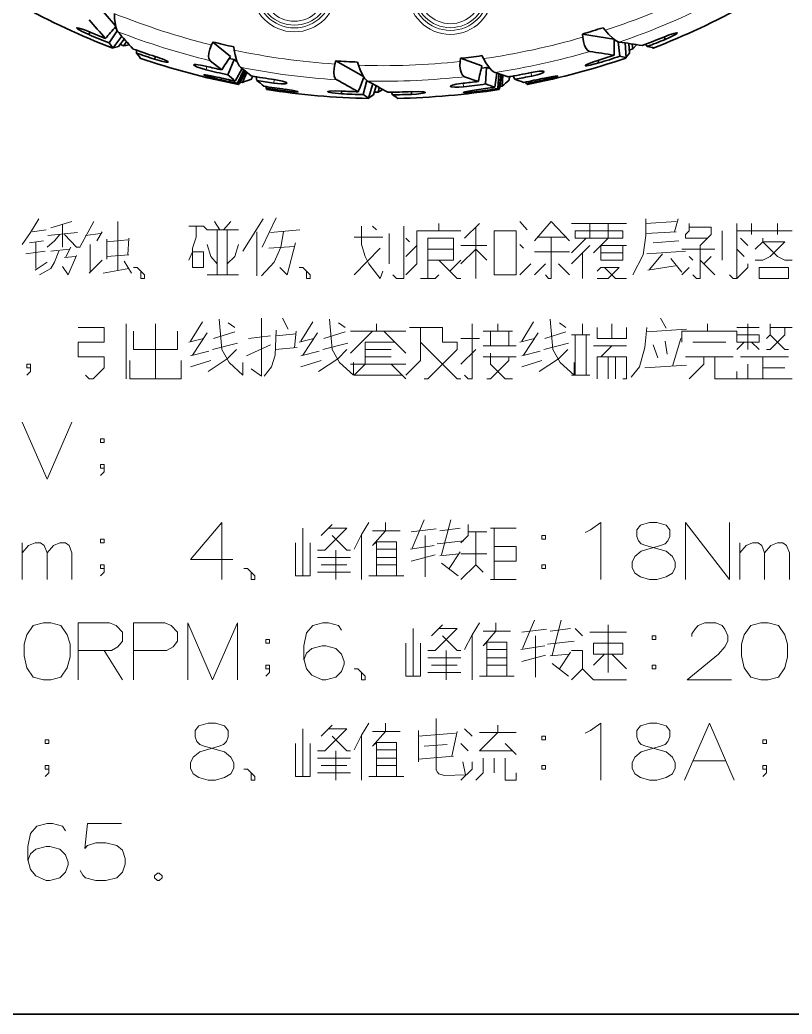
# Model space of a CAD drawing. Extents: x 2 to 295, y 3 to 209.
# Drawn here: x 41.5 to 92.9, y 5.1 to 71.3 of the extents above; entities that cross this region are included whole.
import ezdxf

# ---------------------------------------------------------------- set-up
doc = ezdxf.new("R2010")
doc.units = 0

msp = doc.modelspace()

# ---------------------------------------------------------------- linework, layer by layer
at = {"color": 7, "lineweight": 35, "ltscale": 0.05269}
for p, q in [((46.476, 72.5), (47.856, 70.907)), ((78.968, 70.362), (81.049, 70.029)), ((62.534, 68.567), (64.375, 67.542))]:
    msp.add_line(p, q, dxfattribs=at)
at = {"color": 7, "lineweight": 35, "ltscale": 0.004472}
for p, q in [((46.149, 70.488), (46.079, 70.324)), ((62.914, 66.564), (62.905, 66.385))]:
    msp.add_line(p, q, dxfattribs=at)
at = {"color": 7, "lineweight": 35, "ltscale": 0.024248}
msp.add_line((47.969, 70.574), (47.422, 69.772), dxfattribs=at)
at = {"color": 7, "lineweight": 35, "ltscale": 0.024953}
for p, q in [((47.68, 69.416), (48.268, 70.223)), ((81.873, 68.774), (81.805, 69.77)), ((56.054, 67.003), (56.493, 67.9)), ((73.415, 66.677), (73.52, 67.669)), ((64.72, 66.081), (64.997, 67.04))]:
    msp.add_line(p, q, dxfattribs=at)
at = {"color": 7, "lineweight": 35, "ltscale": 0.002702}
for p, q in [((47.798, 70.78), (47.899, 70.74)), ((81.087, 69.894), (81.19, 69.929)), ((64.365, 67.402), (64.473, 67.399))]:
    msp.add_line(p, q, dxfattribs=at)
at = {"color": 7, "lineweight": 35, "ltscale": 0.005358}
for p, q in [((78.985, 70.149), (78.968, 70.362)), ((54.241, 69.638), (54.333, 69.831)), ((62.477, 68.36), (62.534, 68.567)), ((70.809, 68.532), (70.83, 68.746))]:
    msp.add_line(p, q, dxfattribs=at)
at = {"color": 7, "lineweight": 35, "ltscale": 0.005588}
for p, q in [((80.342, 70.785), (80.48, 70.609)), ((55.734, 69.51), (55.766, 69.289)), ((72.256, 68.923), (72.361, 68.726))]:
    msp.add_line(p, q, dxfattribs=at)
at = {"color": 7, "lineweight": 35, "ltscale": 0.008937}
for p, q in [((48.053, 69.524), (47.704, 69.448)), ((82.09, 69.096), (81.871, 68.813)), ((65.033, 66.309), (64.731, 66.118))]:
    msp.add_line(p, q, dxfattribs=at)
at = {"color": 7, "lineweight": 35, "ltscale": 0.015893}
for p, q in [((48.053, 69.524), (48.44, 70.028)), ((82.09, 69.096), (82.063, 69.731)), ((65.033, 66.309), (65.225, 66.915))]:
    msp.add_line(p, q, dxfattribs=at)
at = {"color": 7, "lineweight": 35, "ltscale": 0.006356}
for p, q in [((48.406, 69.584), (48.168, 69.673)), ((82.321, 69.369), (82.081, 69.284)), ((65.344, 66.486), (65.09, 66.488))]:
    msp.add_line(p, q, dxfattribs=at)
at = {"color": 7, "lineweight": 35, "ltscale": 0.008278}
for p, q in [((48.587, 69.861), (48.406, 69.584)), ((82.281, 69.697), (82.321, 69.369)), ((65.419, 66.809), (65.344, 66.486))]:
    msp.add_line(p, q, dxfattribs=at)
at = {"color": 7, "lineweight": 35, "ltscale": 0.00942}
for p, q in [((48.778, 69.643), (48.406, 69.584)), ((65.674, 66.669), (65.344, 66.486))]:
    msp.add_line(p, q, dxfattribs=at)
at = {"color": 7, "lineweight": 35, "ltscale": 0.038008}
for p, q in [((54.333, 69.831), (55.514, 68.874)), ((70.83, 68.746), (72.267, 68.25))]:
    msp.add_line(p, q, dxfattribs=at)
at = {"color": 7, "lineweight": 35, "ltscale": 0.024247}
for p, q in [((81.35, 69.846), (81.447, 68.881)), ((64.595, 67.267), (64.356, 66.327))]:
    msp.add_line(p, q, dxfattribs=at)
at = {"color": 7, "lineweight": 35, "ltscale": 0.009419}
msp.add_line((82.568, 69.653), (82.321, 69.369), dxfattribs=at)
at = {"color": 7, "lineweight": 35, "ltscale": 0.004674}
for p, q in [((83.284, 69.535), (83.17, 69.684)), ((49.251, 69.093), (49.259, 69.279))]:
    msp.add_line(p, q, dxfattribs=at)
at = {"color": 7, "lineweight": 35, "ltscale": 0.004467}
for p, q in [((84.467, 70), (84.4, 70.165)), ((67.576, 66.345), (67.57, 66.524))]:
    msp.add_line(p, q, dxfattribs=at)
at = {"color": 7, "lineweight": 35, "ltscale": 1.62125e-05}
msp.add_line((47.668, 69.416), (47.669, 69.416), dxfattribs=at)
at = {"color": 7, "lineweight": 35, "ltscale": 0.004468}
msp.add_line((50.455, 68.688), (50.51, 68.858), dxfattribs=at)
at = {"color": 7, "lineweight": 35, "ltscale": 0.000994098}
msp.add_line((83.64, 69.458), (83.664, 69.426), dxfattribs=at)
at = {"color": 7, "lineweight": 13, "ltscale": 0.000826157}
msp.add_line((83.656, 69.453), (83.675, 69.426), dxfattribs=at)
at = {"color": 7, "lineweight": 35, "ltscale": 1.73233e-05}
msp.add_line((83.676, 69.426), (83.675, 69.426), dxfattribs=at)
at = {"color": 7, "lineweight": 35, "ltscale": 0.000994195}
msp.add_line((49.474, 68.805), (49.471, 68.765), dxfattribs=at)
at = {"color": 7, "lineweight": 13, "ltscale": 0.000826326}
msp.add_line((49.482, 68.79), (49.48, 68.757), dxfattribs=at)
at = {"color": 7, "lineweight": 35, "ltscale": 1.71301e-05}
msp.add_line((49.481, 68.757), (49.48, 68.757), dxfattribs=at)
at = {"color": 7, "lineweight": 35, "ltscale": 2.4711e-05}
msp.add_line((51.355, 68.496), (51.355, 68.495), dxfattribs=at)
at = {"color": 7, "lineweight": 13, "ltscale": 0.005854}
for p, q in [((53.947, 68.206), (53.892, 67.978)), ((75.582, 67.564), (75.535, 67.793)), ((58.394, 67.095), (58.429, 67.327)), ((71.023, 67.086), (71.049, 66.854))]:
    msp.add_line(p, q, dxfattribs=at)
at = {"color": 7, "lineweight": 35, "ltscale": 0.024304}
for p, q in [((54.927, 67.977), (54.17, 68.588)), ((72.022, 67.206), (71.102, 67.521))]:
    msp.add_line(p, q, dxfattribs=at)
at = {"color": 7, "lineweight": 35, "ltscale": 0.027697}
for p, q in [((55.769, 68.666), (55.329, 67.649)), ((72.578, 68.142), (72.512, 67.036))]:
    msp.add_line(p, q, dxfattribs=at)
at = {"color": 7, "lineweight": 35, "ltscale": 0.008767}
for p, q in [((55.426, 68.739), (55.769, 68.666)), ((72.231, 68.093), (72.578, 68.142))]:
    msp.add_line(p, q, dxfattribs=at)
at = {"color": 7, "lineweight": 35, "ltscale": 0.006423}
for p, q in [((55.769, 68.666), (55.968, 68.502)), ((72.578, 68.142), (72.82, 68.056))]:
    msp.add_line(p, q, dxfattribs=at)
at = {"color": 7, "lineweight": 35, "ltscale": 0.005589}
msp.add_line((63.969, 68.494), (64.039, 68.282), dxfattribs=at)
at = {"color": 7, "lineweight": 35, "ltscale": 0.004473}
msp.add_line((80.011, 68.61), (80.063, 68.439), dxfattribs=at)
at = {"color": 7, "lineweight": 35, "ltscale": 1.61934e-05}
msp.add_line((81.864, 68.766), (81.865, 68.766), dxfattribs=at)
at = {"color": 7, "lineweight": 35, "ltscale": 0.023772}
for p, q in [((55.827, 67.232), (56.284, 68.067)), ((73.123, 66.815), (73.266, 67.755))]:
    msp.add_line(p, q, dxfattribs=at)
at = {"color": 7, "lineweight": 35, "ltscale": 0.024444}
for p, q in [((56.397, 67.977), (55.985, 67.09)), ((73.403, 67.709), (73.32, 66.735))]:
    msp.add_line(p, q, dxfattribs=at)
at = {"color": 7, "lineweight": 35, "ltscale": 0.02259}
for p, q in [((56.123, 67.063), (56.531, 67.869)), ((73.458, 66.757), (73.567, 67.654))]:
    msp.add_line(p, q, dxfattribs=at)
at = {"color": 7, "lineweight": 35, "ltscale": 0.022655}
for p, q in [((56.185, 68.145), (56.894, 67.58)), ((73.147, 67.795), (74.006, 67.506))]:
    msp.add_line(p, q, dxfattribs=at)
at = {"color": 7, "lineweight": 35, "ltscale": 0.018344}
for p, q in [((56.611, 67.805), (56.307, 67.138)), ((73.664, 67.621), (73.606, 66.89))]:
    msp.add_line(p, q, dxfattribs=at)
at = {"color": 7, "lineweight": 35, "ltscale": 0.006103}
for p, q in [((56.886, 67.345), (57.002, 67.56)), ((74.079, 67.283), (74.114, 67.524))]:
    msp.add_line(p, q, dxfattribs=at)
at = {"color": 7, "lineweight": 35, "ltscale": 0.005958}
for p, q in [((57.236, 67.518), (57.001, 67.559)), ((74.349, 67.565), (74.114, 67.524))]:
    msp.add_line(p, q, dxfattribs=at)
at = {"color": 7, "lineweight": 35, "ltscale": 0.006162}
for p, q in [((74.465, 67.349), (74.348, 67.566)), ((57.271, 67.275), (57.236, 67.519))]:
    msp.add_line(p, q, dxfattribs=at)
at = {"color": 7, "lineweight": 13, "ltscale": 0.002726}
for p, q in [((54.627, 67.489), (54.603, 67.383)), ((76.452, 67.324), (76.428, 67.43)), ((71.907, 66.646), (71.921, 66.538))]:
    msp.add_line(p, q, dxfattribs=at)
at = {"color": 7, "lineweight": 35, "ltscale": 1.67206e-05}
msp.add_line((56.042, 67.001), (56.043, 67.001), dxfattribs=at)
at = {"color": 7, "lineweight": 35, "ltscale": 0.001423}
for p, q in [((56.123, 67.063), (56.072, 67.038)), ((73.458, 66.757), (73.419, 66.716))]:
    msp.add_line(p, q, dxfattribs=at)
at = {"color": 7, "lineweight": 35, "ltscale": 0.003389}
for p, q in [((56.307, 67.138), (56.174, 67.163)), ((73.606, 66.89), (73.472, 66.868))]:
    msp.add_line(p, q, dxfattribs=at)
at = {"color": 7, "lineweight": 35, "ltscale": 0.002834}
for p, q in [((75.224, 67.068), (75.172, 67.169)), ((57.888, 66.752), (57.875, 66.864))]:
    msp.add_line(p, q, dxfattribs=at)
at = {"color": 7, "lineweight": 35, "ltscale": 0.000997619}
msp.add_line((75.273, 67.044), (75.291, 67.008), dxfattribs=at)
at = {"color": 7, "lineweight": 13, "ltscale": 0.000827095}
msp.add_line((75.288, 67.036), (75.303, 67.006), dxfattribs=at)
at = {"color": 7, "lineweight": 35, "ltscale": 1.72475e-05}
msp.add_line((75.303, 67.006), (75.303, 67.006), dxfattribs=at)
at = {"color": 7, "lineweight": 35, "ltscale": 0.000997354}
msp.add_line((57.927, 66.712), (57.931, 66.673), dxfattribs=at)
at = {"color": 7, "lineweight": 13, "ltscale": 0.000827055}
msp.add_line((57.938, 66.699), (57.941, 66.667), dxfattribs=at)
at = {"color": 7, "lineweight": 35, "ltscale": 1.71537e-05}
msp.add_line((57.942, 66.666), (57.941, 66.667), dxfattribs=at)
at = {"color": 7, "lineweight": 35, "ltscale": 0.002726}
msp.add_line((59.13, 66.572), (59.144, 66.68), dxfattribs=at)
at = {"color": 7, "lineweight": 35, "ltscale": 0.004673}
msp.add_line((66.306, 66.313), (66.25, 66.492), dxfattribs=at)
at = {"color": 7, "lineweight": 35, "ltscale": 1.68074e-05}
msp.add_line((73.404, 66.671), (73.405, 66.671), dxfattribs=at)
at = {"color": 7, "lineweight": 35, "ltscale": 1.62841e-05}
msp.add_line((64.709, 66.076), (64.709, 66.076), dxfattribs=at)
at = {"color": 7, "lineweight": 35, "ltscale": 0.000994087}
msp.add_line((66.615, 66.119), (66.626, 66.081), dxfattribs=at)
at = {"color": 7, "lineweight": 13, "ltscale": 0.000826384}
msp.add_line((66.627, 66.109), (66.637, 66.077), dxfattribs=at)
at = {"color": 7, "lineweight": 35, "ltscale": 1.71704e-05}
msp.add_line((66.637, 66.077), (66.637, 66.077), dxfattribs=at)
at = {"color": 7, "lineweight": 35}
msp.add_line((6.126, 5.1), (112.1, 5.1), dxfattribs=at)
for points in [[(48.008, 70.518), (47.942, 70.626), (47.887, 70.781), (47.844, 70.968), (47.796, 71.392), (47.793, 71.718)], [(46.079, 70.324), (45.639, 70.527), (45.392, 70.663), (45.314, 70.715), (45.278, 70.748), (45.269, 70.76), (45.267, 70.767), (45.269, 70.773)], [(45.269, 70.773), (45.274, 70.777), (45.291, 70.78), (45.403, 70.763), (45.787, 70.635), (46.123, 70.499)], [(81.416, 69.828), (81.296, 69.869), (81.154, 69.952), (81.001, 70.068), (80.692, 70.361), (80.48, 70.609)], [(84.388, 70.161), (84.745, 70.298), (85.047, 70.397), (85.223, 70.437), (85.268, 70.437), (85.277, 70.434), (85.28, 70.431)], [(85.28, 70.431), (85.282, 70.426), (85.281, 70.421), (85.274, 70.41), (85.252, 70.389), (85.166, 70.33), (84.764, 70.127), (84.467, 70)], [(47.681, 69.416), (47.681, 69.418), (47.681, 69.425), (47.659, 69.466), (47.422, 69.772)], [(54.241, 69.638), (54.132, 69.364), (54.069, 69.098), (54.058, 68.867), (54.081, 68.732), (54.131, 68.629), (54.17, 68.588)], [(78.985, 70.149), (79.028, 69.857), (79.106, 69.595), (79.212, 69.389), (79.3, 69.284), (79.394, 69.221), (79.449, 69.204)], [(83.284, 69.535), (83.629, 69.462), (83.674, 69.444), (83.682, 69.44), (83.684, 69.437)], [(49.251, 69.093), (49.468, 68.814), (49.491, 68.772), (49.494, 68.764), (49.494, 68.761)], [(56.185, 68.145), (56.102, 68.24), (56.021, 68.383), (55.946, 68.56), (55.825, 68.968), (55.766, 69.289)], [(81.874, 68.774), (81.873, 68.776), (81.868, 68.781), (81.825, 68.799), (81.447, 68.881)], [(83.684, 69.437), (83.685, 69.435), (83.685, 69.433), (83.684, 69.431), (83.682, 69.429), (83.676, 69.426)], [(51.355, 68.495), (51.353, 68.49), (51.349, 68.488), (51.338, 68.484), (51.309, 68.481), (51.216, 68.49), (50.924, 68.552), (50.455, 68.688)], [(51.107, 68.64), (51.285, 68.555), (51.335, 68.523), (51.353, 68.504), (51.355, 68.496)], [(53.892, 67.978), (53.529, 68.079), (53.242, 68.184), (53.107, 68.257), (53.079, 68.286), (53.075, 68.295), (53.077, 68.306)], [(53.077, 68.306), (53.083, 68.312), (53.103, 68.322), (53.236, 68.329), (53.642, 68.273), (53.932, 68.209)], [(62.477, 68.36), (62.417, 68.071), (62.401, 67.798), (62.43, 67.569), (62.477, 67.44), (62.543, 67.348), (62.59, 67.314)], [(64.651, 67.228), (64.552, 67.307), (64.447, 67.433), (64.343, 67.595), (64.153, 67.976), (64.039, 68.282)], [(70.809, 68.532), (70.801, 68.237), (70.832, 67.966), (70.901, 67.745), (70.969, 67.626), (71.051, 67.547), (71.102, 67.521)], [(73.147, 67.795), (73.036, 67.855), (72.911, 67.962), (72.78, 68.102), (72.527, 68.445), (72.361, 68.726)], [(79.154, 68.264), (79.155, 68.269), (79.166, 68.283), (79.262, 68.341), (79.639, 68.49), (79.984, 68.602)], [(80.063, 68.439), (79.472, 68.285), (79.249, 68.249), (79.184, 68.248), (79.163, 68.253), (79.157, 68.257), (79.155, 68.26), (79.154, 68.264)], [(53.748, 67.636), (53.749, 67.637), (53.751, 67.639), (53.764, 67.642), (53.859, 67.636), (54.235, 67.573), (54.622, 67.491)], [(54.603, 67.383), (54.032, 67.528), (53.826, 67.593), (53.769, 67.617), (53.753, 67.627), (53.749, 67.631), (53.748, 67.634), (53.748, 67.636)], [(75.541, 67.795), (76.085, 67.879), (76.297, 67.887), (76.363, 67.879), (76.395, 67.867), (76.402, 67.858)], [(76.402, 67.858), (76.404, 67.847), (76.399, 67.837), (76.383, 67.819), (76.315, 67.779), (76.159, 67.716), (75.944, 67.65), (75.582, 67.564)], [(76.433, 67.431), (76.995, 67.543), (77.274, 67.578), (77.302, 67.576), (77.306, 67.574), (77.308, 67.572)], [(77.308, 67.572), (77.308, 67.571), (77.308, 67.569), (77.306, 67.567), (77.299, 67.561), (77.203, 67.52), (76.939, 67.442), (76.452, 67.324)], [(56.055, 67.003), (56.055, 67.004), (56.055, 67.007), (56.054, 67.01), (56.05, 67.018), (55.985, 67.09)], [(59.266, 67.091), (59.264, 67.08), (59.256, 67.072), (59.234, 67.061), (59.158, 67.047), (58.892, 67.044), (58.394, 67.095)], [(58.435, 67.326), (58.975, 67.219), (59.177, 67.154), (59.236, 67.124), (59.262, 67.102), (59.266, 67.091)], [(70.171, 66.883), (70.174, 66.89), (70.19, 66.907), (70.313, 66.959), (70.547, 67.016), (71.008, 67.085)], [(71.049, 66.854), (70.738, 66.828), (70.467, 66.821), (70.254, 66.838), (70.195, 66.855), (70.177, 66.866), (70.173, 66.873), (70.171, 66.883)], [(75.224, 67.068), (75.299, 67.029), (75.31, 67.02), (75.313, 67.016)], [(75.313, 67.016), (75.313, 67.013), (75.313, 67.012), (75.311, 67.009), (75.309, 67.008), (75.303, 67.006)], [(57.888, 66.752), (57.946, 66.689), (57.953, 66.677), (57.954, 66.672)], [(60.019, 66.513), (60.019, 66.511), (60.018, 66.51), (60.015, 66.508), (60.006, 66.505), (59.901, 66.5), (59.497, 66.529), (59.13, 66.572)], [(59.149, 66.68), (59.715, 66.593), (59.989, 66.53), (60.015, 66.518), (60.018, 66.515), (60.019, 66.513)], [(61.99, 66.531), (61.994, 66.536), (62.009, 66.545), (62.12, 66.567), (62.525, 66.578), (62.886, 66.566)], [(62.905, 66.385), (62.295, 66.443), (62.074, 66.485), (62.013, 66.507), (61.996, 66.518), (61.991, 66.523), (61.99, 66.527), (61.99, 66.531)], [(64.72, 66.08), (64.721, 66.083), (64.718, 66.089), (64.683, 66.12), (64.356, 66.327)], [(66.306, 66.313), (66.606, 66.126), (66.642, 66.095), (66.647, 66.088), (66.648, 66.085)], [(67.558, 66.523), (68.027, 66.529), (68.309, 66.516), (68.406, 66.504), (68.477, 66.484), (68.486, 66.477), (68.488, 66.473)], [(68.488, 66.473), (68.488, 66.467), (68.486, 66.463), (68.476, 66.455), (68.447, 66.442), (68.347, 66.417), (67.9, 66.364), (67.576, 66.345)], [(71.031, 66.483), (71.031, 66.484), (71.032, 66.486), (71.043, 66.493), (71.135, 66.521), (71.51, 66.59), (71.902, 66.645)], [(71.921, 66.538), (71.335, 66.478), (71.118, 66.469), (71.057, 66.472), (71.038, 66.476), (71.033, 66.479), (71.031, 66.481), (71.031, 66.483)], [(73.415, 66.677), (73.415, 66.678), (73.414, 66.68), (73.412, 66.683), (73.405, 66.69), (73.319, 66.735)], [(66.648, 66.085), (66.649, 66.082), (66.648, 66.08), (66.646, 66.078), (66.644, 66.078), (66.637, 66.077)]]:
    msp.add_lwpolyline(points, dxfattribs=at)
at = {"color": 7, "lineweight": 13}
for points in [[(42.738, 58.059), (42.187, 57.14), (41.635, 56.343)], [(44.945, 57.876), (43.535, 57.447)], [(44.332, 57.692), (44.332, 56.159)], [(46.416, 57.876), (45.496, 56.221)], [(48.009, 57.876), (48.009, 56.282), (48.009, 54.627)], [(54.445, 57.876), (54.812, 57.324)], [(55.548, 57.876), (55.058, 57.324), (55.303, 57.324)], [(57.693, 58.059), (56.345, 55.914)], [(58.551, 58.121), (57.632, 56.159)], [(69.399, 57.263), (69.399, 57.753)], [(71.116, 56.772), (72.096, 57.753)], [(74.793, 57.876), (75.283, 57.324)], [(75.774, 56.588), (76.877, 57.876), (78.103, 56.588)], [(81.903, 57.753), (78.225, 57.753)], [(79.451, 56.772), (79.451, 57.753)], [(80.677, 57.753), (80.677, 56.772), (79.696, 55.792)], [(83.19, 58.059), (83.19, 56.956)], [(85.212, 57.876), (83.19, 57.753)], [(85.09, 57.201), (85.335, 58.059)], [(86.07, 57.753), (86.07, 57.263), (85.825, 57.017), (85.825, 56.772), (87.296, 56.772)], [(88.767, 54.321), (89.012, 54.076), (89.258, 54.076), (89.258, 57.753)], [(90.238, 57.017), (90.238, 57.753)], [(91.954, 57.017), (91.954, 57.753)], [(42.309, 57.201), (43.229, 57.324)], [(44.148, 57.017), (43.78, 56.588), (43.29, 56.159)], [(43.351, 56.956), (45.312, 57.14)], [(44.454, 57.017), (45.251, 56.159), (45.496, 56.159)], [(45.864, 56.956), (46.845, 57.079)], [(46.967, 57.201), (46.599, 56.588)], [(52.729, 57.569), (53.709, 57.569), (53.954, 57.324), (56.038, 57.324)], [(53.219, 57.569), (53.219, 56.834), (52.974, 56.098), (52.974, 54.811), (53.709, 54.811), (53.709, 55.853), (52.974, 55.853), (52.729, 55.301)], [(54.628, 57.324), (54.628, 54.321)], [(55.303, 57.324), (55.303, 54.321)], [(57.264, 57.201), (57.264, 55.73), (57.264, 54.259)], [(58.183, 57.14), (60.145, 57.324)], [(59.041, 57.201), (58.858, 56.159)], [(64.251, 57.569), (64.251, 56.834)], [(64.987, 57.569), (65.232, 57.324)], [(66.09, 57.079), (66.09, 55.056)], [(67.07, 57.569), (67.07, 54.076), (66.58, 54.076), (66.335, 54.321)], [(67.193, 54.321), (67.928, 55.056), (67.928, 57.263), (70.87, 57.263)], [(71.851, 57.508), (71.851, 54.076)], [(83.19, 56.956), (83.006, 55.669)], [(83.19, 57.079), (85.212, 57.201)], [(86.316, 54.321), (86.561, 54.076), (86.806, 54.076), (86.806, 56.282), (87.541, 57.017), (87.541, 57.508), (86.07, 57.508)], [(88.277, 57.263), (88.277, 55.301)], [(89.258, 57.263), (92.935, 57.263)], [(42.125, 56.466), (43.045, 56.588)], [(42.554, 54.75), (42.554, 56.527)], [(46.17, 54.505), (46.17, 56.343)], [(47.274, 56.711), (47.274, 55.363)], [(47.274, 56.527), (48.683, 56.65)], [(48.745, 56.772), (48.683, 55.669)], [(53.954, 56.343), (54.199, 55.547), (54.628, 55.056)], [(56.038, 56.343), (55.793, 55.547), (55.303, 55.056)], [(59.838, 56.466), (59.287, 54.321)], [(63.761, 56.834), (65.661, 56.834)], [(64.251, 56.834), (64.251, 56.343), (64.496, 55.547), (64.741, 55.056)], [(67.438, 56.527), (67.193, 56.772)], [(67.928, 56.282), (67.193, 55.547)], [(68.664, 55.301), (70.38, 55.301), (70.38, 56.772), (68.664, 56.772), (68.664, 54.076)], [(72.587, 56.282), (70.87, 56.282)], [(74.793, 56.343), (75.038, 56.098)], [(76.019, 56.834), (77.858, 56.834)], [(76.877, 56.834), (76.877, 54.076), (76.693, 54.076), (76.509, 54.321)], [(78.225, 55.792), (79.206, 56.772)], [(79.451, 56.282), (78.225, 55.056)], [(81.658, 56.282), (81.658, 55.301), (80.187, 55.301), (80.187, 56.282), (81.903, 56.282)], [(83.68, 56.466), (85.396, 56.588)], [(89.993, 56.282), (89.503, 56.772)], [(90.974, 56.772), (90.974, 56.527), (92.445, 56.527), (91.464, 55.547), (90.974, 55.301), (90.483, 55.301)], [(90.483, 56.037), (90.974, 56.527), (91.954, 55.547), (92.445, 55.301), (92.935, 55.301)], [(41.88, 55.73), (43.167, 55.914)], [(44.087, 55.914), (43.78, 55.179), (43.535, 54.75), (42.799, 54.321)], [(43.535, 55.914), (44.761, 56.037)], [(44.883, 56.159), (44.516, 55.485)], [(48.745, 55.669), (47.274, 55.547)], [(58.061, 56.098), (59.777, 56.221)], [(58.858, 56.159), (58.428, 55.179)], [(65.477, 56.098), (63.761, 54.321)], [(70.38, 56.037), (68.664, 56.037)], [(70.87, 55.056), (71.851, 56.037), (72.587, 55.301)], [(75.774, 55.853), (78.103, 55.853)], [(78.961, 54.076), (78.961, 55.792)], [(80.187, 55.792), (81.658, 55.792)], [(83.006, 55.669), (82.332, 54.321)], [(83.251, 55.73), (85.825, 55.914)], [(84.293, 55.73), (83.435, 54.688)], [(87.787, 56.037), (85.58, 56.037)], [(89.748, 55.547), (89.258, 56.037)], [(42.493, 54.627), (43.29, 55.179)], [(45.251, 55.608), (44.699, 54.321), (44.332, 54.872)], [(44.454, 55.485), (45.19, 55.547)], [(46.967, 55.301), (46.109, 54.443)], [(48.438, 55.24), (48.929, 54.443)], [(58.428, 55.179), (57.57, 54.259)], [(64.741, 55.056), (65.477, 54.076), (65.661, 54.566), (65.477, 54.076)], [(70.87, 54.076), (70.625, 54.076), (69.399, 55.301)], [(70.135, 54.566), (70.87, 55.301)], [(75.528, 55.056), (74.793, 54.321)], [(76.509, 55.056), (75.774, 54.321)], [(77.367, 55.056), (78.103, 54.321)], [(84.845, 55.424), (85.58, 54.505)], [(86.07, 55.547), (86.316, 55.301)], [(86.806, 55.301), (87.787, 54.321)], [(87.541, 55.547), (87.051, 55.056)], [(89.258, 54.076), (89.993, 54.811), (89.993, 55.056)], [(47.029, 54.443), (48.745, 54.75)], [(49.051, 54.811), (49.296, 54.811), (49.787, 54.321), (49.787, 54.076), (49.541, 54.076), (49.541, 54.566)], [(53.954, 54.321), (56.038, 54.321)], [(59.287, 54.321), (58.796, 54.811)], [(60.083, 54.811), (60.328, 54.811), (60.819, 54.321), (60.819, 54.076), (60.574, 54.076), (60.574, 54.566)], [(68.174, 54.076), (69.154, 54.076), (69.399, 54.321)], [(79.941, 54.566), (80.187, 54.811), (81.412, 54.811), (80.677, 54.076), (79.941, 54.076)], [(80.432, 54.811), (81.167, 54.076), (81.903, 54.076)], [(83.312, 54.627), (85.151, 54.934)], [(85.58, 54.321), (86.07, 54.811)], [(48.561, 51.072), (48.561, 47.395)], [(50.522, 51.072), (50.522, 47.395)], [(53.648, 51.195), (52.851, 49.908)], [(54.751, 51.379), (54.935, 49.356)], [(55.364, 51.134), (55.793, 50.827)], [(57.57, 51.44), (57.57, 49.479), (57.57, 47.579)], [(58.98, 51.44), (59.348, 50.705)], [(61.003, 51.195), (60.206, 49.908)], [(62.106, 51.379), (62.29, 49.356)], [(62.719, 51.134), (63.148, 50.827)], [(65.232, 50.582), (65.232, 51.072)], [(71.116, 47.64), (71.361, 47.395), (71.606, 47.395), (71.606, 51.072)], [(73.322, 50.582), (73.322, 51.072)], [(75.712, 51.195), (74.916, 49.908)], [(76.816, 51.379), (76.999, 49.356)], [(77.428, 51.134), (77.858, 50.827)], [(78.961, 51.072), (78.961, 50.337)], [(80.922, 50.092), (80.922, 51.072)], [(84.17, 51.44), (84.538, 50.766)], [(87.296, 50.582), (87.296, 51.072)], [(89.993, 51.072), (89.993, 49.356)], [(92.69, 49.356), (92.445, 49.356), (91.464, 50.337), (91.464, 51.072)], [(45.864, 47.64), (46.109, 47.395), (46.354, 47.395), (47.09, 48.13), (47.09, 48.866), (45.374, 48.866), (45.374, 49.847), (47.09, 49.847), (47.09, 50.827), (45.374, 50.827)], [(51.993, 50.582), (51.993, 49.356), (49.051, 49.356), (49.051, 50.582)], [(53.954, 50.459), (52.974, 48.988)], [(54.383, 50.092), (55.793, 50.521)], [(58.551, 50.643), (58.49, 48.988)], [(59.899, 50.398), (58.551, 50.276)], [(59.899, 50.582), (59.777, 49.479)], [(61.309, 50.459), (60.328, 48.988)], [(61.738, 50.092), (63.148, 50.521)], [(64.987, 50.582), (63.516, 49.111)], [(63.516, 50.582), (67.193, 50.582)], [(67.193, 49.111), (65.722, 50.582)], [(67.193, 47.64), (68.174, 48.621), (68.174, 50.827)], [(67.438, 50.827), (69.645, 50.827), (69.645, 49.847), (70.625, 49.847), (70.625, 49.356), (68.664, 47.395), (68.419, 47.395)], [(72.341, 50.582), (74.303, 50.582)], [(72.832, 49.601), (72.832, 50.582)], [(74.058, 50.582), (74.058, 49.601)], [(76.019, 50.459), (75.038, 48.988)], [(76.448, 50.092), (77.858, 50.521)], [(79.451, 50.337), (78.225, 50.337)], [(78.47, 50.337), (78.47, 47.64)], [(79.206, 47.64), (79.206, 50.337)], [(81.903, 50.827), (81.903, 50.092), (79.941, 50.092), (79.941, 50.827)], [(83.251, 50.827), (83.129, 49.479)], [(83.251, 50.521), (85.887, 50.705)], [(85.58, 49.847), (85.58, 50.582), (89.258, 50.582), (89.258, 49.847)], [(90.729, 50.827), (89.258, 50.827)], [(92.445, 50.827), (92.445, 50.337), (91.464, 49.356), (91.219, 49.356)], [(91.219, 50.092), (91.464, 50.337)], [(91.464, 50.827), (92.935, 50.827)], [(52.729, 49.847), (53.709, 50.092)], [(54.322, 49.356), (55.977, 49.785)], [(56.59, 48.927), (58.183, 49.663)], [(58.183, 50.276), (56.712, 50.092)], [(60.083, 49.847), (61.064, 50.092)], [(61.677, 49.356), (63.332, 49.785)], [(66.948, 47.64), (63.761, 47.64), (64.496, 48.376), (64.496, 49.847), (66.458, 49.847)], [(70.87, 47.395), (70.625, 47.395), (68.174, 49.847)], [(72.096, 50.092), (70.87, 50.092)], [(74.793, 49.847), (75.774, 50.092)], [(76.387, 49.356), (78.041, 49.785)], [(83.68, 49.663), (83.987, 48.805)], [(84.477, 49.908), (84.599, 49.05)], [(84.967, 48.253), (85.519, 50.092)], [(88.522, 49.847), (86.316, 49.847)], [(89.748, 49.847), (89.258, 49.356)], [(90.729, 49.356), (90.238, 49.847)], [(54.077, 49.234), (52.851, 48.927)], [(54.935, 49.356), (55.425, 48.498)], [(55.916, 49.356), (55.303, 48.743)], [(58.49, 49.356), (59.961, 49.479)], [(61.432, 49.234), (60.206, 48.927)], [(62.29, 49.356), (62.78, 48.498)], [(63.27, 49.356), (62.658, 48.743)], [(66.212, 49.356), (64.496, 49.356)], [(71.851, 49.356), (70.87, 48.376)], [(74.548, 49.601), (72.341, 49.601)], [(74.303, 47.395), (73.812, 47.395), (72.832, 48.376), (72.832, 49.111)], [(76.141, 49.234), (74.916, 48.927)], [(76.999, 49.356), (77.49, 48.498)], [(77.98, 49.356), (77.367, 48.743)], [(79.696, 49.601), (81.903, 49.601)], [(80.187, 48.866), (80.922, 49.601)], [(83.129, 49.479), (82.761, 48.192)], [(41.941, 47.64), (42.187, 47.885), (42.187, 48.376), (41.941, 48.376), (41.941, 48.13), (42.187, 48.13)], [(48.806, 48.621), (48.806, 47.395), (52.238, 47.395), (52.238, 48.621)], [(52.851, 48.192), (54.199, 48.621)], [(55.303, 48.743), (54.016, 47.885)], [(55.425, 48.498), (56.345, 47.64)], [(56.345, 47.64), (56.345, 48.498)], [(58.245, 48.192), (58.49, 48.988)], [(60.206, 48.192), (61.554, 48.621)], [(62.658, 48.743), (61.37, 47.885)], [(62.78, 48.498), (63.699, 47.64)], [(63.516, 48.376), (67.193, 48.376)], [(63.699, 47.64), (63.699, 48.498)], [(64.496, 48.866), (66.212, 48.866)], [(66.212, 48.376), (67.193, 47.395)], [(72.341, 48.866), (74.548, 48.866)], [(74.058, 48.866), (74.058, 48.621), (72.832, 47.395), (72.587, 47.395)], [(74.916, 48.192), (76.264, 48.621)], [(77.367, 48.743), (76.08, 47.885)], [(77.49, 48.498), (78.409, 47.64)], [(78.409, 47.64), (78.409, 48.498)], [(79.941, 47.395), (79.941, 48.866), (81.903, 48.866), (81.903, 47.395), (81.658, 47.395)], [(80.677, 47.395), (80.677, 48.866)], [(81.167, 48.866), (81.167, 47.395)], [(89.012, 48.866), (85.825, 48.866)], [(86.07, 47.395), (87.051, 48.376), (87.051, 48.866)], [(87.787, 48.866), (87.787, 47.395), (89.258, 47.395), (89.258, 47.885)], [(89.503, 48.866), (92.69, 48.866)], [(89.993, 48.376), (89.993, 47.395)], [(90.974, 47.395), (90.974, 48.866)], [(57.57, 47.579), (56.896, 48.069)], [(57.754, 47.579), (58.245, 48.192)], [(82.761, 48.192), (82.209, 47.517)], [(83.129, 48.13), (85.887, 48.314)], [(92.445, 48.13), (90.974, 48.13)], [(78.225, 47.64), (79.451, 47.64)], [(89.258, 47.395), (92.935, 47.395)], [(41.635, 44.514), (43.29, 40.714), (44.945, 44.514)], [(46.845, 40.959), (47.09, 41.205), (47.09, 41.695), (46.845, 41.695), (46.845, 41.45), (47.09, 41.45)], [(55.67, 35.382), (52.851, 35.382), (54.935, 37.834), (54.935, 35.995), (54.935, 34.034)], [(64.741, 37.834), (64.251, 37.037), (64.251, 34.034)], [(65.845, 37.834), (65.845, 37.282)], [(67.622, 36.117), (68.419, 38.017)], [(70.196, 38.017), (69.583, 35.688)], [(79.512, 37.343), (80.187, 37.834), (80.187, 34.034)], [(84.538, 37.65), (83.925, 37.834), (83.435, 37.834), (82.822, 37.65)], [(85.825, 37.834), (85.825, 34.034)], [(85.825, 37.834), (88.767, 34.034)], [(88.767, 37.834), (88.767, 34.034)], [(60.328, 34.279), (60.328, 37.466)], [(61.309, 35.995), (61.799, 35.995), (63.27, 37.466), (62.045, 37.466)], [(62.29, 37.711), (61.554, 36.976)], [(64.987, 37.282), (66.825, 37.282)], [(65.845, 37.282), (64.987, 36.301), (65.232, 36.547), (65.232, 36.056), (66.58, 36.056)], [(67.561, 37.221), (69.216, 37.405)], [(69.461, 37.282), (70.809, 37.466)], [(70.87, 36.485), (71.361, 36.976), (71.361, 37.711)], [(70.87, 34.034), (71.851, 35.014), (71.851, 37.221)], [(71.361, 37.221), (72.587, 37.221)], [(74.548, 37.466), (72.832, 37.466)], [(73.077, 37.466), (73.077, 34.034)], [(79.145, 37.159), (79.512, 37.343)], [(82.454, 34.463), (82.27, 34.83), (82.27, 35.198), (82.454, 35.566), (82.883, 35.934), (84.17, 36.301), (84.477, 36.424), (84.661, 36.608), (84.783, 36.914), (84.783, 37.343), (84.538, 37.65)], [(82.822, 37.65), (82.577, 37.343), (82.577, 36.914), (82.699, 36.608), (82.883, 36.424), (83.19, 36.301), (84.538, 35.934)], [(41.635, 34.034), (41.635, 36.485)], [(41.635, 35.811), (42.064, 36.301), (42.493, 36.485), (42.861, 36.485), (43.106, 36.301), (43.29, 35.811), (43.719, 36.301), (44.148, 36.485), (44.516, 36.485), (44.761, 36.301), (44.945, 35.811)], [(59.838, 36.485), (59.838, 34.279), (60.819, 34.279), (60.819, 36.485)], [(62.29, 36.976), (63.27, 35.995), (63.516, 35.995)], [(64.251, 37.037), (63.761, 36.056)], [(65.232, 34.279), (65.232, 36.547), (66.58, 36.547), (66.58, 34.279)], [(68.48, 36.976), (68.48, 35.627), (68.48, 34.217)], [(69.277, 36.424), (71.054, 36.608)], [(89.441, 34.034), (89.441, 36.485)], [(89.441, 35.811), (89.87, 36.301), (90.299, 36.485), (90.667, 36.485), (90.912, 36.301), (91.096, 35.811), (91.525, 36.301), (91.954, 36.485), (92.322, 36.485), (92.567, 36.301), (92.751, 35.811)], [(43.29, 35.811), (43.29, 34.034)], [(44.945, 35.811), (44.945, 34.034)], [(62.535, 34.034), (62.535, 35.995)], [(67.499, 36.056), (69.093, 36.301)], [(70.809, 35.872), (70.074, 34.769)], [(73.077, 36.24), (74.548, 36.24), (74.548, 35.259), (73.077, 35.259)], [(84.967, 35.566), (84.538, 35.934)], [(91.096, 35.811), (91.096, 34.034)], [(92.751, 35.811), (92.751, 34.034)], [(63.516, 35.505), (61.309, 35.505)], [(65.232, 35.505), (66.58, 35.505)], [(67.561, 35.259), (69.154, 35.688)], [(69.461, 35.627), (70.748, 35.75)], [(69.583, 35.137), (70.687, 34.279)], [(72.587, 35.75), (70.87, 35.75)], [(84.967, 35.566), (85.151, 35.198), (85.151, 34.83), (84.967, 34.463), (84.538, 34.217)], [(46.845, 34.279), (47.09, 34.524), (47.09, 35.014), (46.845, 35.014), (46.845, 34.769), (47.09, 34.769)], [(56.406, 34.769), (56.651, 34.769), (57.141, 34.279), (57.141, 34.034), (56.896, 34.034), (56.896, 34.524)], [(63.516, 34.524), (61.309, 34.524)], [(61.554, 35.014), (63.27, 35.014)], [(65.232, 35.014), (66.58, 35.014)], [(72.341, 34.524), (71.851, 35.014)], [(82.454, 34.463), (82.822, 34.217), (83.435, 34.034), (83.925, 34.034), (84.538, 34.217)], [(64.741, 34.279), (67.07, 34.279)], [(72.832, 34.034), (74.548, 34.034)], [(47.458, 31.153), (45.374, 31.153)], [(45.374, 31.153), (45.374, 27.353)], [(47.458, 31.153), (47.887, 30.969), (48.316, 30.54), (48.316, 29.927), (48.009, 29.559), (47.58, 29.314)], [(51.135, 31.153), (49.051, 31.153)], [(49.051, 31.153), (49.051, 27.353)], [(51.135, 31.153), (51.564, 30.969), (51.993, 30.54), (51.993, 29.927), (51.687, 29.559), (51.258, 29.314)], [(55.977, 31.153), (54.322, 27.353), (52.667, 31.153), (52.667, 27.353)], [(55.977, 31.153), (55.977, 27.353)], [(62.903, 30.663), (62.719, 30.969), (62.045, 31.153), (61.677, 31.153), (61.003, 30.969), (60.574, 30.479), (60.39, 29.621), (60.39, 28.763), (60.574, 28.088), (60.941, 27.659), (61.616, 27.353), (61.861, 27.353), (62.535, 27.537), (62.903, 27.905), (63.087, 28.395), (63.087, 28.579), (62.903, 29.069), (62.535, 29.437), (61.861, 29.621), (61.616, 29.621), (60.941, 29.437), (60.574, 29.13), (60.39, 28.701)], [(72.096, 31.153), (71.606, 30.356), (71.606, 27.353)], [(73.199, 31.153), (73.199, 30.601)], [(74.977, 29.437), (75.774, 31.337)], [(77.551, 31.337), (76.938, 29.008)], [(88.89, 27.353), (85.948, 27.353), (88.032, 29.069), (88.461, 29.559), (88.645, 29.927), (88.645, 30.295), (88.461, 30.724), (88.277, 30.969), (87.848, 31.153), (87.112, 31.153), (86.683, 30.969), (86.499, 30.785), (86.254, 30.417), (86.254, 30.234)], [(67.683, 27.598), (67.683, 30.785)], [(68.664, 29.314), (69.154, 29.314), (70.625, 30.785), (69.399, 30.785)], [(69.645, 31.03), (68.909, 30.295)], [(72.341, 30.601), (74.18, 30.601)], [(73.199, 30.601), (72.341, 29.621), (72.587, 29.866), (72.587, 29.376), (73.935, 29.376)], [(74.916, 30.54), (76.57, 30.724)], [(76.816, 30.601), (78.164, 30.785)], [(78.961, 30.295), (78.47, 30.785)], [(79.451, 30.54), (81.903, 30.54)], [(80.677, 31.03), (80.677, 27.843)], [(67.193, 29.805), (67.193, 27.598), (68.174, 27.598), (68.174, 29.805)], [(69.645, 30.295), (70.625, 29.314), (70.87, 29.314)], [(71.606, 30.356), (71.116, 29.376)], [(72.587, 27.598), (72.587, 29.866), (73.935, 29.866), (73.935, 27.598)], [(75.835, 30.295), (75.835, 28.947), (75.835, 27.537)], [(76.632, 29.743), (78.409, 29.927)], [(45.374, 29.314), (47.58, 29.314)], [(47.09, 29.314), (48.316, 27.353)], [(49.051, 29.314), (51.258, 29.314)], [(69.89, 27.353), (69.89, 29.314)], [(74.854, 29.376), (76.448, 29.621)], [(78.164, 29.192), (77.428, 28.088)], [(81.903, 27.353), (79.696, 27.353), (78.961, 28.088), (78.961, 29.314), (78.225, 29.314)], [(70.87, 28.824), (68.664, 28.824)], [(72.587, 28.824), (73.935, 28.824)], [(74.916, 28.579), (76.509, 29.008)], [(76.816, 28.947), (78.103, 29.069)], [(79.696, 28.334), (80.432, 29.069)], [(80.922, 29.069), (81.903, 28.088)], [(57.877, 27.598), (58.122, 27.843), (58.122, 28.334), (57.877, 28.334), (57.877, 28.088), (58.122, 28.088)], [(63.761, 28.088), (64.006, 28.088), (64.496, 27.598), (64.496, 27.353), (64.251, 27.353), (64.251, 27.843)], [(70.87, 27.843), (68.664, 27.843)], [(68.909, 28.334), (70.625, 28.334)], [(72.587, 28.334), (73.935, 28.334)], [(76.938, 28.456), (78.041, 27.598)], [(78.225, 27.353), (78.961, 28.088)], [(72.096, 27.598), (74.425, 27.598)], [(69.216, 24.779), (69.216, 23.063), (69.216, 21.347)], [(53.035, 21.101), (52.851, 21.469), (52.851, 21.837), (53.035, 22.205), (53.464, 22.572), (54.751, 22.94), (55.058, 23.063), (55.241, 23.247), (55.364, 23.553), (55.364, 23.982), (55.119, 24.288)], [(53.403, 24.288), (53.158, 23.982), (53.158, 23.553), (53.28, 23.247), (53.464, 23.063), (53.77, 22.94), (55.119, 22.572)], [(55.119, 24.288), (54.506, 24.472), (54.016, 24.472), (53.403, 24.288)], [(60.328, 20.917), (60.328, 24.105)], [(61.309, 22.634), (61.799, 22.634), (63.27, 24.105), (62.045, 24.105)], [(62.29, 24.35), (61.554, 23.614)], [(64.741, 24.472), (64.251, 23.676), (64.251, 20.672)], [(64.987, 23.921), (66.825, 23.921)], [(65.845, 23.921), (64.987, 22.94), (65.232, 23.185), (65.232, 22.695), (66.58, 22.695)], [(65.845, 24.472), (65.845, 23.921)], [(68.051, 23.982), (68.051, 21.898)], [(70.625, 23.921), (70.258, 22.266)], [(71.606, 23.614), (71.116, 24.105)], [(74.303, 22.634), (72.096, 22.634), (73.322, 23.859), (73.322, 24.35)], [(74.548, 23.859), (72.096, 23.859)], [(79.145, 23.798), (79.512, 23.982)], [(79.512, 23.982), (80.187, 24.472), (80.187, 20.672)], [(82.454, 21.101), (82.27, 21.469), (82.27, 21.837), (82.454, 22.205), (82.883, 22.572), (84.17, 22.94), (84.477, 23.063), (84.661, 23.247), (84.783, 23.553), (84.783, 23.982), (84.538, 24.288)], [(82.822, 24.288), (82.577, 23.982), (82.577, 23.553), (82.699, 23.247), (82.883, 23.063), (83.19, 22.94), (84.538, 22.572)], [(84.538, 24.288), (83.925, 24.472), (83.435, 24.472), (82.822, 24.288)], [(85.764, 20.672), (87.419, 24.472), (89.074, 20.672)], [(62.29, 23.614), (63.27, 22.634), (63.516, 22.634)], [(64.251, 23.676), (63.761, 22.695)], [(65.232, 20.917), (65.232, 23.185), (66.58, 23.185), (66.58, 20.917)], [(68.051, 23.614), (70.503, 23.798)], [(55.548, 22.205), (55.119, 22.572)], [(59.838, 23.124), (59.838, 20.917), (60.819, 20.917), (60.819, 23.124)], [(62.535, 20.672), (62.535, 22.634)], [(68.419, 22.94), (69.951, 23.063)], [(70.87, 23.124), (71.361, 22.634)], [(74.548, 22.388), (73.812, 23.124)], [(84.967, 22.205), (84.538, 22.572)], [(55.548, 22.205), (55.732, 21.837), (55.732, 21.469), (55.548, 21.101), (55.119, 20.856)], [(63.516, 22.143), (61.309, 22.143)], [(65.232, 22.143), (66.58, 22.143)], [(70.38, 22.266), (68.051, 22.082)], [(70.87, 20.672), (71.606, 21.408), (71.606, 21.898)], [(71.177, 21.04), (70.993, 21.898)], [(72.341, 22.143), (72.341, 21.163), (71.851, 20.672)], [(73.077, 21.163), (73.077, 22.143)], [(73.812, 22.143), (73.812, 20.672), (74.548, 20.672), (74.548, 21.163)], [(84.967, 22.205), (85.151, 21.837), (85.151, 21.469), (84.967, 21.101), (84.538, 20.856)], [(86.316, 21.959), (88.522, 21.959)], [(43.167, 20.917), (43.412, 21.163), (43.412, 21.653), (43.167, 21.653), (43.167, 21.408), (43.412, 21.408)], [(56.406, 21.408), (56.651, 21.408), (57.141, 20.917), (57.141, 20.672), (56.896, 20.672), (56.896, 21.163)], [(61.554, 21.653), (63.27, 21.653)], [(65.232, 21.653), (66.58, 21.653)], [(69.216, 21.408), (69.277, 21.224)], [(69.277, 21.224), (69.399, 21.101)], [(90.974, 20.917), (91.219, 21.163), (91.219, 21.653), (90.974, 21.653), (90.974, 21.408), (91.219, 21.408)], [(53.035, 21.101), (53.403, 20.856), (54.016, 20.672), (54.506, 20.672), (55.119, 20.856)], [(63.516, 21.163), (61.309, 21.163)], [(64.741, 20.917), (67.07, 20.917)], [(69.399, 21.101), (69.767, 20.979)], [(69.767, 20.979), (71.177, 21.04)], [(82.454, 21.101), (82.822, 20.856), (83.435, 20.672), (83.925, 20.672), (84.538, 20.856)], [(44.516, 17.301), (44.332, 17.608), (43.658, 17.792), (43.29, 17.792), (42.616, 17.608), (42.187, 17.117), (42.003, 16.259), (42.003, 15.401), (42.187, 14.727), (42.554, 14.298), (43.229, 13.992), (43.474, 13.992), (44.148, 14.176), (44.516, 14.543), (44.699, 15.034), (44.699, 15.217), (44.516, 15.708), (44.148, 16.076), (43.474, 16.259), (43.229, 16.259), (42.554, 16.076), (42.187, 15.769), (42.003, 15.34)], [(45.496, 14.666), (45.68, 14.359), (45.864, 14.176), (46.538, 13.992), (47.212, 13.992), (47.948, 14.176), (48.316, 14.543), (48.499, 15.095), (48.499, 15.463), (48.316, 16.014), (47.948, 16.321), (47.212, 16.505), (46.538, 16.505), (45.987, 16.321), (45.803, 16.137), (45.987, 17.792), (48.254, 17.792)], [(50.645, 14.482), (50.461, 14.298)], [(50.461, 14.298), (50.461, 14.176)], [(50.461, 14.176), (50.645, 13.992)], [(50.645, 14.482), (50.767, 14.482)], [(50.645, 13.992), (50.767, 13.992)], [(50.951, 14.298), (50.767, 14.482)], [(50.767, 13.992), (50.951, 14.176)], [(50.951, 14.298), (50.951, 14.176)]]:
    msp.add_lwpolyline(points, dxfattribs=at)
for points in [[(73.077, 54.321), (73.077, 57.263), (74.548, 57.263), (74.548, 54.321)], [(81.658, 56.772), (78.47, 56.772), (78.47, 57.263), (81.658, 57.263)], [(90.729, 54.811), (92.69, 54.811), (92.69, 54.076), (90.729, 54.076)], [(90.729, 49.847), (89.258, 49.847), (89.258, 50.337), (90.729, 50.337)], [(47.09, 43.166), (47.09, 43.411), (46.845, 43.411), (46.845, 43.166)], [(47.09, 36.485), (47.09, 36.73), (46.845, 36.73), (46.845, 36.485)], [(76.264, 36.73), (76.509, 36.73), (76.509, 36.976), (76.264, 36.976)], [(76.264, 34.769), (76.509, 34.769), (76.509, 35.014), (76.264, 35.014)], [(43.045, 31.153), (42.37, 30.969), (41.941, 30.356), (41.758, 29.743), (41.758, 28.947), (41.941, 28.15), (42.37, 27.537), (43.045, 27.353), (43.535, 27.353), (44.209, 27.537), (44.638, 28.15), (44.822, 28.885), (44.822, 29.743), (44.638, 30.356), (44.209, 30.969), (43.535, 31.153)], [(90.851, 31.153), (90.177, 30.969), (89.748, 30.356), (89.564, 29.743), (89.564, 28.947), (89.748, 28.15), (90.177, 27.537), (90.851, 27.353), (91.341, 27.353), (92.016, 27.537), (92.445, 28.15), (92.629, 28.885), (92.629, 29.743), (92.445, 30.356), (92.016, 30.969), (91.341, 31.153)], [(58.122, 29.805), (58.122, 30.05), (57.877, 30.05), (57.877, 29.805)], [(81.658, 29.069), (79.696, 29.069), (79.696, 29.805), (81.658, 29.805)], [(83.619, 30.05), (83.864, 30.05), (83.864, 30.295), (83.619, 30.295)], [(83.619, 28.088), (83.864, 28.088), (83.864, 28.334), (83.619, 28.334)], [(43.412, 23.124), (43.412, 23.369), (43.167, 23.369), (43.167, 23.124)], [(76.264, 23.369), (76.509, 23.369), (76.509, 23.614), (76.264, 23.614)], [(91.219, 23.124), (91.219, 23.369), (90.974, 23.369), (90.974, 23.124)], [(76.264, 21.408), (76.509, 21.408), (76.509, 21.653), (76.264, 21.653)]]:
    msp.add_lwpolyline(points, close=True, dxfattribs=at)
for centre, radius in [((59.77, 73.331), 2.825), ((59.77, 73.331), 2.561), ((59.77, 73.331), 2.379), ((70.169, 73.164), 2.825), ((70.169, 73.164), 2.561), ((70.169, 73.164), 2.379), ((59.77, 73.331), 2.115), ((70.169, 73.164), 2.115)]:
    msp.add_circle(centre, radius, dxfattribs=at)
for radius, start, end in [(47.813, 288.05778, 296.1835), (48.85, 288.81713, 296.39724), (47.813, 248.05778, 256.1835), (48.85, 248.81714, 256.39723), (47.813, 278.05778, 286.1835), (47.813, 258.05778, 266.1835), (48.85, 278.81713, 286.39723), (47.813, 268.05778, 276.1835), (48.85, 258.81713, 266.39724), (48.85, 268.81713, 276.39723)]:
    msp.add_arc((65.659, 116.067), radius, start, end, dxfattribs=at)
at = {"color": 7, "lineweight": 35}
for centre, radius, start, end in [((65.659, 116.067), 50, 241.12068, 248.9105), ((65.659, 116.067), 50, 291.12068, 298.91049), ((-82.814, -41.762), 171.473, 40.70329, 41.25281), ((-119.998, 215.088), 221.315, 319.05831, 319.331), ((65.929, 116.769), 50.51, 246.85861, 248.50657), ((66.014, 116.992), 50.569, 246.83699, 248.13113), ((-49.57, -16.2), 130.542, 40.95373, 41.62769), ((65.659, 116.067), 47.603, 286.23559, 287.96544), ((65.659, 116.067), 47.603, 256.2356, 257.96544), ((-140.212, 72.583), 221.315, 359.05831, 359.331), ((62.408, -59.323), 130.542, 80.95373, 81.62769), ((65.338, 117.002), 50.567, 290.36338, 292.13215), ((65.415, 116.776), 50.507, 290.71899, 292.16028), ((47.675, 69.425), 0.0106, 235.11294, 302.86436), ((66.014, 116.99), 50.567, 250.36338, 252.13215), ((65.928, 116.767), 50.507, 250.71898, 252.16027), ((48.196, 61.577), 7.64, 67.60507, 72.4633), ((-88.317, 162.435), 171.584, 326.59813, 326.95632), ((65.659, 116.067), 47.603, 276.23559, 277.96544), ((53.373, -100.274), 171.473, 80.70329, 81.25281), ((65.337, 117.003), 50.569, 286.83699, 288.13113), ((65.415, 116.778), 50.51, 286.85861, 288.50657), ((83.669, 69.434), 0.0104, 235.81074, 304.85374), ((49.481, 68.768), 0.0104, 195.81074, 264.85374), ((65.659, 116.067), 50, 251.12068, 258.9105), ((65.659, 116.067), 49.274, 256.23154, 257.41903), ((65.659, 116.067), 47.603, 266.23559, 267.96544), ((-94.89, 106.976), 171.584, 346.59813, 346.95632), ((65.659, 116.067), 50, 281.12068, 288.9105), ((81.864, 68.777), 0.0106, 275.11295, 342.86436), ((65.659, 116.067), 49.508, 256.24949, 257.95601), ((40.392, 49.267), 23.686, 49.33213, 50.90366), ((65.659, 116.067), 49.274, 259.75258, 261.56926), ((65.659, 116.067), 49.274, 279.75259, 281.56926), ((65.659, 116.067), 49.508, 280.2454, 281.56179), ((65.659, 116.067), 49.924, 257.20479, 258.82609), ((65.659, 116.067), 49.815, 257.19863, 258.61657), ((56.047, 67.011), 0.0106, 245.15686, 312.82754), ((63.542, 47.794), 20.653, 108.7992, 110.50672), ((65.659, 116.067), 49.508, 260.24539, 261.56179), ((44.426, 51.317), 20.486, 49.46414, 51.1677), ((65.659, 116.067), 49.815, 260.85234, 262.4899), ((-19.725, -82.721), 171.131, 60.69862, 61.24924), ((-142.669, 145.617), 221.315, 339.05831, 339.331), ((2.617, -47.634), 130.542, 60.95374, 61.62769), ((65.659, 116.067), 49.274, 276.23154, 277.41902), ((65.659, 116.067), 49.508, 276.24948, 277.95601), ((64.763, 44.653), 23.686, 69.33213, 70.90366), ((87.02, 51.187), 20.653, 128.7992, 130.50672), ((67.852, 47.959), 20.486, 69.46414, 71.1677), ((65.659, 116.067), 49.815, 280.85233, 282.4899), ((65.659, 116.067), 49.924, 281.04467, 282.48442), ((75.298, 67.016), 0.0106, 227.12218, 294.85702), ((65.659, 116.067), 49.924, 261.04467, 262.48443), ((57.94, 66.677), 0.0106, 207.12217, 274.85702), ((65.659, 116.067), 50, 261.12068, 268.9105), ((65.677, 117.057), 50.569, 266.83698, 268.13113), ((65.673, 116.819), 50.51, 266.85862, 268.50656), ((65.677, 117.056), 50.567, 270.36338, 272.13215), ((65.673, 116.817), 50.507, 270.71898, 272.16028), ((65.659, 116.067), 50, 271.12067, 278.9105), ((65.659, 116.067), 49.815, 277.19863, 278.61657), ((65.659, 116.067), 49.924, 277.20479, 278.82609), ((73.406, 66.682), 0.0106, 265.15685, 332.82755), ((64.712, 66.087), 0.0106, 255.11294, 322.86436), ((66.634, 66.087), 0.0104, 215.81073, 284.85373)]:
    msp.add_arc(centre, radius, start, end, dxfattribs=at)
for centre, major_axis, ratio, start_param, end_param in [((41.512, 77.022), (7.98, -8.265), 0.019181, 6.245764, 6.30041), ((52.543, 70.6), (5.41, -3.932), 0.025159, 6.234127, 6.305911)]:
    msp.add_ellipse(centre, major_axis=major_axis, ratio=ratio, start_param=start_param, end_param=end_param, dxfattribs=at)

doc.saveas('drawing.dxf')
